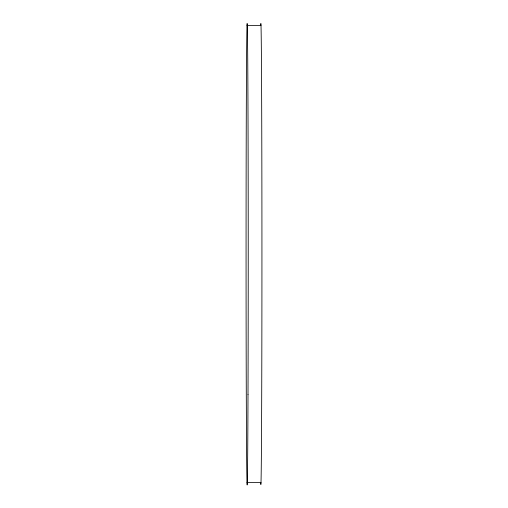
<?xml version="1.0" encoding="UTF-8"?>
<svg xmlns="http://www.w3.org/2000/svg" width="508" height="508" viewBox="0 0 508 508"><rect width="100%" height="100%" fill="white"/><g stroke="black" fill="none" stroke-linecap="round" stroke-linejoin="round"><path stroke-width="0.76" d="M247.009 25.4L260.991 25.4M247.009 482.6L260.991 482.6M260.712 25.4A230.575 1.079 90 0 1 261.931 254A230.575 1.079 90 0 1 260.712 482.6M248.006 394.367A230.575 1.079 -90 0 0 247.288 25.4A230.575 1.079 -90 0 0 246.151 342.233A230.575 1.079 -90 0 0 248.006 394.367"/></g></svg>
